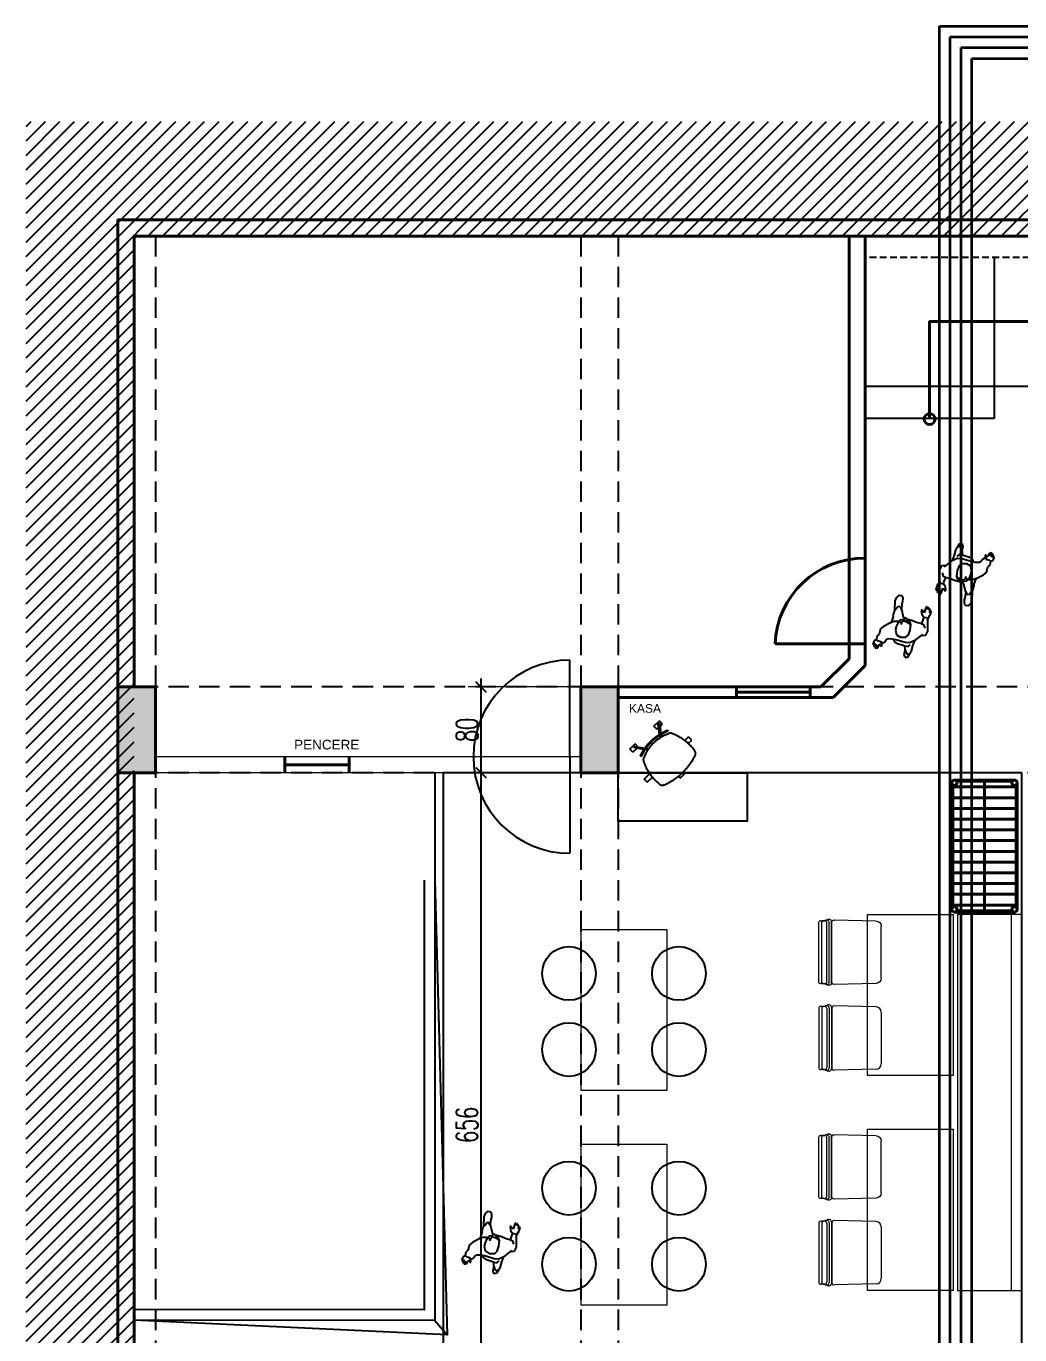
# Model space of a CAD drawing. Header units: millimetres. Extents: x 567392 to 582402, y 4512800 to 4518063.
# Drawn here: x 574276 to 575202, y 4514039 to 4515258 of the extents above; entities that cross this region are included whole.
import ezdxf

# ---------------------------------------------------------------- set-up
doc = ezdxf.new("R2010")
doc.units = ezdxf.units.MM
doc.linetypes.add('DASHED2', pattern=[9.525, 6.35, -3.175])
for name, color, linetype, lineweight in [('1A_GOR_04', 163, 'Continuous', 9), ('A-STRC-01', 2, 'Continuous', 40), ('a_tefris', 1, 'Continuous', 0), ('duvar', 7, 'Continuous', 35), ('Yazi', 95, 'Continuous', 13)]:
    doc.layers.add(name, color=color, linetype=linetype, lineweight=lineweight)
for name, color, linetype in [('a-people', 8, 'Continuous'), ('a_ahsap', 2, 'Continuous'), ('a_dim', 1, 'Continuous'), ('a_furn', 1, 'Continuous'), ('a_p1_d', 1, 'DASHED2'), ('a_p2', 2, 'Continuous'), ('seramik', 251, 'Continuous')]:
    doc.layers.add(name, color=color, linetype=linetype)
doc.styles.add('OLCU', font='SIMPLEX.shx', dxfattribs={"width": 0.65})
doc.styles.get("Standard").update_dxf_attribs({"font": 'Arial.ttf'})
doc.dimstyles.new('OLCU-İC', dxfattribs={"dimtxt": 20, "dimasz": 10, "dimexe": 12, "dimexo": 10, "dimgap": 3, "dimtad": 1, "dimdec": 0, "dimdsep": 46, "dimtxsty": 'OLCU', "dimblk": 'ARCHTICK', "dimcen": 2, "dimdle": 8, "dimclrd": 73, "dimclre": 1, "dimclrt": 1, "dimadec": 0, "dimazin": 0, "dimtfac": 1, "dimtdec": 0, "dimtix": 1, "dimtmove": 2, "dimatfit": 3, "dimldrblk": 'DOT', "dimfxl": 100, "dimfxlon": 1, "dimtvp": 1, "dimtolj": 1, "dimlwd": -1, "dimlwe": 0, "dimarcsym": 0})

# ---------------------------------------------------------------- blocks, each defined once
blk = doc.blocks.new('kevi')
for p, q in [((-178, 456), (-178, 497)), ((-108, 497), (-178, 497)), ((-108, 456), (-108, 497)), ((133, 457), (133, 497)), ((203, 497), (133, 497)), ((203, 456), (203, 497)), ((-147, 456), (-178, 456)), ((-172, 383), (-172, 373)), ((-160, 474), (-108, 403)), ((-95, 406), (-150, 482)), ((-108, 456), (-132, 456)), ((-102, 395), (-88, 375)), ((-75, 378), (-89, 397)), ((89, 397), (75, 378)), ((88, 375), (102, 395)), ((150, 482), (95, 406)), ((108, 403), (160, 474)), ((203, 456), (147, 456)), ((173, 383), (173, 373)), ((-274, 161), (-274, 202)), ((-225, 202), (-274, 202)), ((-229, 161), (-274, 161)), ((229, 169), (229, 202)), ((298, 202), (229, 202)), ((298, 161), (229, 161)), ((298, 161), (298, 202)), ((-22, -22), (-22, 0)), ((47, -22), (47, 2)), ((47, -22), (-22, -22))]:
    blk.add_line(p, q)
for centre, start, end in [((-155, 478), 36, 216), ((155, 478), 324, 144), ((0, 0), 183.6897, 356.3103)]:
    blk.add_arc(centre, 6, start, end)
for points, knots in [([(-172, 345), (-167, 348), (-161, 350), (-146, 357), (-136, 361), (-115, 368), (-105, 371), (-84, 376), (-73, 378), (-52, 382), (-42, 383), (-21, 385), (-10, 385), (10, 385), (21, 385), (42, 383), (52, 382), (73, 378), (84, 376), (105, 371), (115, 368), (136, 361), (146, 357), (161, 350), (167, 348), (172, 345)], [75.567281, 75.567281, 75.567281, 75.567281, 91.61316, 91.61316, 122.150879, 122.150879, 152.688599, 152.688599, 183.226319, 183.226319, 213.764039, 213.764039, 244.301759, 244.301759, 274.839479, 274.839479, 305.377199, 305.377199, 335.914918, 335.914918, 366.452638, 366.452638, 396.990358, 396.990358, 413.036237, 413.036237, 413.036237, 413.036237]), ([(-160, 388), (-164, 386), (-167, 385), (-171, 384), (-171, 384), (-171, 384)], [1151.142401, 1151.142401, 1151.142401, 1151.142401, 1238.020991, 1238.020991, 1250.585428, 1250.585428, 1250.585428, 1250.585428]), ([(-171, 374), (-171, 374), (-170, 374), (-168, 375), (-167, 375), (-165, 376), (-164, 376), (-162, 377), (-161, 377), (-160, 378)], [1.0116, 1.0116, 1.0116, 1.0116, 24.818752, 24.818752, 49.637504, 49.637504, 74.456256, 74.456256, 98.259978, 98.259978, 98.259978, 98.259978]), ([(-114, 402), (-115, 402), (-116, 401), (-119, 401), (-121, 400), (-124, 399), (-126, 399), (-129, 398), (-131, 397), (-134, 396), (-136, 396), (-139, 395), (-140, 395), (-143, 394), (-144, 393), (-146, 393), (-148, 392), (-150, 391), (-151, 391), (-153, 390), (-154, 390), (-155, 390), (-156, 389), (-157, 389), (-158, 389), (-159, 388), (-159, 388), (-160, 388), (-160, 388), (-160, 388)], [88.879831, 88.879831, 88.879831, 88.879831, 92.461945, 92.461945, 97.742446, 97.742446, 103.022947, 103.022947, 108.303448, 108.303448, 113.583949, 113.583949, 118.86445, 118.86445, 124.144951, 124.144951, 129.225954, 129.225954, 134.306957, 134.306957, 139.38796, 139.38796, 144.468963, 144.468963, 149.549966, 149.549966, 154.630969, 154.630969, 158.348703, 158.348703, 158.348703, 158.348703]), ([(-160, 378), (-160, 378), (-160, 378), (-159, 378), (-159, 378), (-158, 379), (-157, 379), (-156, 379), (-155, 380), (-154, 380), (-153, 380), (-151, 381), (-150, 381), (-148, 382), (-146, 383), (-144, 383), (-143, 384), (-140, 385), (-139, 385), (-136, 386), (-134, 386), (-131, 387), (-129, 388), (-126, 389), (-124, 389), (-121, 390), (-119, 391), (-116, 391), (-115, 392), (-114, 392)], [171.237248, 171.237248, 171.237248, 171.237248, 174.954981, 174.954981, 180.035984, 180.035984, 185.116988, 185.116988, 190.197991, 190.197991, 195.278994, 195.278994, 200.359997, 200.359997, 205.441, 205.441, 210.721501, 210.721501, 216.002002, 216.002002, 221.282502, 221.282502, 226.563003, 226.563003, 231.843504, 231.843504, 237.124005, 237.124005, 240.70612, 240.70612, 240.70612, 240.70612]), ([(1, 416), (0, 416), (0, 416), (-10, 416), (-21, 415), (-42, 414), (-52, 413), (-72, 410), (-83, 409), (-100, 405), (-107, 404), (-114, 402)], [116.842304, 116.842304, 116.842304, 116.842304, 117.023657, 117.023657, 146.279571, 146.279571, 175.535486, 175.535486, 204.7914, 204.7914, 226.286948, 226.286948, 226.286948, 226.286948]), ([(-114, 392), (-107, 394), (-100, 395), (-83, 399), (-72, 400), (-52, 403), (-42, 404), (-21, 405), (-10, 406), (0, 406), (0, 406), (1, 406)], [7.763396, 7.763396, 7.763396, 7.763396, 29.256658, 29.256658, 58.513316, 58.513316, 87.769974, 87.769974, 117.026632, 117.026632, 117.207985, 117.207985, 117.207985, 117.207985]), ([(115, 402), (108, 403), (101, 405), (84, 408), (74, 410), (53, 413), (43, 414), (22, 415), (11, 416), (1, 416), (1, 416), (1, 416)], [7.764978, 7.764978, 7.764978, 7.764978, 29.255947, 29.255947, 58.511893, 58.511893, 87.76784, 87.76784, 117.023787, 117.023787, 117.239399, 117.239399, 117.239399, 117.239399]), ([(1, 406), (1, 406), (1, 406), (11, 406), (22, 405), (43, 404), (53, 403), (74, 400), (84, 398), (101, 395), (108, 393), (115, 392)], [116.811151, 116.811151, 116.811151, 116.811151, 117.026764, 117.026764, 146.283455, 146.283455, 175.540146, 175.540146, 204.796837, 204.796837, 226.285516, 226.285516, 226.285516, 226.285516]), ([(161, 387), (161, 387), (161, 387), (160, 388), (160, 388), (159, 388), (158, 388), (157, 389), (156, 389), (155, 390), (154, 390), (152, 391), (151, 391), (149, 392), (147, 392), (145, 393), (144, 393), (141, 394), (140, 395), (137, 396), (135, 396), (132, 397), (130, 397), (127, 398), (125, 399), (122, 400), (120, 400), (117, 401), (116, 401), (115, 402)], [6.444417, 6.444417, 6.444417, 6.444417, 10.161936, 10.161936, 15.242905, 15.242905, 20.323873, 20.323873, 25.404841, 25.404841, 30.485809, 30.485809, 35.566777, 35.566777, 40.647746, 40.647746, 45.931957, 45.931957, 51.216168, 51.216168, 56.500379, 56.500379, 61.78459, 61.78459, 67.068801, 67.068801, 72.353012, 72.353012, 75.93865, 75.93865, 75.93865, 75.93865]), ([(115, 392), (115, 391), (116, 391), (119, 391), (120, 390), (123, 389), (125, 389), (128, 388), (130, 388), (133, 387), (135, 386), (137, 385), (139, 385), (142, 384), (143, 384), (145, 383), (147, 382), (149, 382), (150, 381), (152, 381), (153, 380), (154, 380), (155, 380), (157, 379), (157, 379), (159, 378), (159, 378), (160, 378), (161, 378), (161, 377), (161, 377), (161, 377)], [80.848571, 80.848571, 80.848571, 80.848571, 82.967045, 82.967045, 87.989539, 87.989539, 93.012033, 93.012033, 98.034528, 98.034528, 103.057022, 103.057022, 108.079516, 108.079516, 113.102011, 113.102011, 118.124505, 118.124505, 122.943684, 122.943684, 127.762863, 127.762863, 132.582043, 132.582043, 137.401222, 137.401222, 142.220401, 142.220401, 147.039581, 147.039581, 150.245614, 150.245614, 150.245614, 150.245614]), ([(173, 383), (172, 384), (170, 384), (167, 385), (164, 386), (161, 387)], [143.616131, 143.616131, 143.616131, 143.616131, 174.576324, 174.576324, 243.335387, 243.335387, 243.335387, 243.335387]), ([(161, 377), (162, 377), (163, 377), (165, 376), (166, 376), (168, 375), (169, 374), (171, 374), (172, 373), (173, 373)], [1.015082, 1.015082, 1.015082, 1.015082, 24.819071, 24.819071, 49.638141, 49.638141, 74.457212, 74.457212, 98.264635, 98.264635, 98.264635, 98.264635]), ([(-226, 66), (-227, 73), (-227, 80), (-229, 95), (-229, 102), (-230, 117), (-230, 124), (-230, 138), (-230, 146), (-229, 161), (-229, 168), (-227, 183), (-226, 190), (-224, 205), (-223, 213), (-220, 227), (-218, 235), (-214, 250), (-212, 257), (-208, 272), (-205, 279), (-200, 293), (-197, 301), (-191, 315), (-188, 322), (-183, 331), (-182, 334), (-181, 336)], [633.717991, 633.717991, 633.717991, 633.717991, 654.079409, 654.079409, 675.858862, 675.858862, 697.638314, 697.638314, 719.417767, 719.417767, 741.197219, 741.197219, 762.976672, 762.976672, 784.756125, 784.756125, 806.535577, 806.535577, 828.31503, 828.31503, 850.094482, 850.094482, 871.873935, 871.873935, 893.653388, 893.653388, 901.873332, 901.873332, 901.873332, 901.873332]), ([(-181, 336), (-180, 337), (-180, 338), (-179, 340), (-178, 341), (-176, 342), (-175, 343), (-173, 344), (-173, 345), (-172, 345)], [69.451308, 69.451308, 69.451308, 69.451308, 71.690874, 71.690874, 75.457127, 75.457127, 79.241493, 79.241493, 81.858332, 81.858332, 81.858332, 81.858332]), ([(172, 345), (173, 345), (173, 344), (175, 343), (176, 342), (178, 341), (179, 340), (180, 338), (180, 337), (181, 336)], [99.318002, 99.318002, 99.318002, 99.318002, 101.934842, 101.934842, 105.719207, 105.719207, 109.48546, 109.48546, 111.725026, 111.725026, 111.725026, 111.725026]), ([(181, 336), (182, 334), (183, 331), (188, 322), (191, 315), (197, 301), (200, 293), (205, 279), (208, 272), (212, 257), (214, 250), (218, 235), (220, 227), (223, 213), (224, 205), (226, 190), (227, 183), (229, 168), (229, 161), (230, 146), (230, 138), (230, 124), (230, 117), (229, 102), (229, 95), (227, 80), (227, 73), (226, 66)], [493.403297, 493.403297, 493.403297, 493.403297, 501.623241, 501.623241, 523.402693, 523.402693, 545.182146, 545.182146, 566.961599, 566.961599, 588.741051, 588.741051, 610.520504, 610.520504, 632.299956, 632.299956, 654.079409, 654.079409, 675.858862, 675.858862, 697.638314, 697.638314, 719.417767, 719.417767, 741.197219, 741.197219, 761.558637, 761.558637, 761.558637, 761.558637]), ([(-200, 34), (-200, 35), (-201, 35), (-202, 36), (-204, 36), (-206, 37), (-207, 38), (-209, 40), (-210, 40), (-212, 42), (-213, 43), (-215, 45), (-216, 46), (-218, 48), (-218, 49), (-220, 51), (-221, 52), (-222, 54), (-222, 55), (-223, 58), (-224, 59), (-225, 62), (-225, 63), (-225, 65), (-225, 66), (-226, 66)], [73.849116, 73.849116, 73.849116, 73.849116, 75.541071, 75.541071, 79.325983, 79.325983, 83.110896, 83.110896, 86.895809, 86.895809, 90.680722, 90.680722, 94.453348, 94.453348, 98.225975, 98.225975, 101.998601, 101.998601, 105.771228, 105.771228, 109.543854, 109.543854, 113.316481, 113.316481, 115.18629, 115.18629, 115.18629, 115.18629]), ([(200, 34), (194, 32), (188, 30), (173, 25), (163, 23), (143, 17), (133, 15), (113, 11), (103, 9), (83, 6), (72, 4), (52, 2), (42, 1), (21, 0), (10, 0), (-10, 0), (-21, 0), (-42, 1), (-52, 2), (-72, 4), (-83, 6), (-103, 9), (-113, 11), (-133, 15), (-143, 17), (-163, 23), (-173, 25), (-188, 30), (-194, 32), (-200, 34)], [41.101419, 41.101419, 41.101419, 41.101419, 59.08299, 59.08299, 88.624486, 88.624486, 118.165981, 118.165981, 147.707476, 147.707476, 177.248971, 177.248971, 206.790466, 206.790466, 236.331962, 236.331962, 265.873457, 265.873457, 295.414952, 295.414952, 324.956447, 324.956447, 354.497942, 354.497942, 384.039438, 384.039438, 413.580933, 413.580933, 431.562504, 431.562504, 431.562504, 431.562504]), ([(226, 66), (225, 66), (225, 65), (225, 63), (225, 62), (224, 59), (223, 58), (222, 55), (222, 54), (221, 52), (220, 51), (218, 49), (218, 48), (216, 46), (215, 45), (213, 43), (212, 42), (210, 40), (209, 40), (207, 38), (206, 37), (204, 36), (202, 36), (201, 35), (200, 35), (200, 34)], [5.675444, 5.675444, 5.675444, 5.675444, 7.545253, 7.545253, 11.31788, 11.31788, 15.090506, 15.090506, 18.863133, 18.863133, 22.63576, 22.63576, 26.408386, 26.408386, 30.181013, 30.181013, 33.965925, 33.965925, 37.750838, 37.750838, 41.535751, 41.535751, 45.320664, 45.320664, 47.012618, 47.012618, 47.012618, 47.012618])]:
    blk.add_open_spline(points, degree=3, knots=knots)
for points in [[(-171, 384), (-172, 384), (-172, 383), (-172, 383)], [(-172, 373), (-172, 373), (-172, 374), (-171, 374)], [(173, 383), (173, 383), (173, 383), (173, 383)], [(173, 373), (173, 373), (173, 373), (173, 373)]]:
    blk.add_open_spline(points, degree=3)
blk = doc.blocks.new('A$C1CF9497D')
for p, q in [((-61.4, 97), (-61.4, 99)), ((-59.9, 101.4), (-59.9, 103.1)), ((-58.6, 107), (-58.6, 112.7)), ((-58.6, 105.6), (-58.6, 107)), ((54.9, 116.7), (-54.6, 116.7)), ((54.9, 111), (-54.6, 111)), ((54.9, 101.6), (-54.6, 101.6)), ((58.9, 107), (58.9, 112.7)), ((58.9, 105.6), (58.9, 107)), ((60.2, 101.4), (60.2, 103.1)), ((61.7, 97), (61.7, 99)), ((-58.1, 9.8), (-60, 88.1)), ((57.7, 93), (-57.4, 93)), ((56, 92.1), (-56, 92.1)), ((56.2, 97.4), (-55.9, 97.4)), ((58.1, 9.8), (60, 88.1)), ((48.1, 0), (-48.1, 0))]:
    blk.add_line(p, q)
for centre, radius, start, end in [((-57.4, 99), 4, 128.8737, 180), ((-55.9, 103.1), 4, 131.6708, 180), ((-55.9, 101.4), 4, 180, 270), ((-54.6, 112.7), 4, 90, 180), ((-54.6, 107), 4, 90, 180), ((-54.6, 105.6), 4, 180, 270), ((54.9, 112.7), 4, 0, 90), ((54.9, 107), 4, 0, 90), ((54.9, 105.6), 4, 270, 0), ((56.2, 101.4), 4, 270, 0), ((56.2, 103.1), 4, 0, 48.3292), ((57.7, 99), 4, 0, 51.1263), ((-57.4, 97), 4, 180, 270), ((-56, 88.1), 4, 90, 180), ((56, 88.1), 4, 0, 90), ((57.7, 97), 4, 270, 0), ((-48.1, 10), 10, 181.3627, 270), ((48.1, 10), 10, 270, 358.6373)]:
    blk.add_arc(centre, radius, start, end)
blk = doc.blocks.new('A$C4245411F')
for p, q in [((48.8, 12.4), (47, 11.2)), ((50.7, 12), (48.8, 12.4)), ((45.1, 0.6), (44.2, -4.7)), ((45.3, 5.4), (45.1, 0.6)), ((46.6, 8.5), (45.3, 5.4)), ((47, 11.2), (46.2, 8.3)), ((48.6, 9.7), (46.6, 8.5)), ((49.3, 2.2), (47.7, 0.1)), ((50.3, 7.8), (48.6, 9.7)), ((52.3, 2.2), (49.3, 2.2)), ((51.8, 5.3), (50.3, 7.8)), ((51.5, 10.4), (50.7, 12)), ((51.4, 6.4), (51.5, 10.4)), ((52.6, 2.2), (51.8, 5.3)), ((55.1, 1.7), (52.3, 2.2)), ((58.8, 1.6), (55.1, 1.7)), ((62.5, 0.5), (58.8, 1.6)), ((64.3, -1.6), (62.5, 0.5)), ((70.6, 0.5), (69.1, -1.1)), ((71.8, 2.7), (70.6, 0.5)), ((73.2, 3.7), (71.8, 2.7)), ((74, 7), (73.2, 6.7)), ((73.2, 6.7), (73.5, 5.2)), ((75.1, 3.2), (73.2, 3.7)), ((73.5, 5.2), (75.1, 3.2)), ((75, 5.9), (74, 7)), ((75.9, 6.1), (75, 5.9)), ((75.1, 3.1), (77.3, 3)), ((76.6, 9.3), (75.9, 6.1)), ((77.4, 9.3), (76.6, 9.3)), ((77.3, 3), (79.3, 2.2)), ((77.7, 7), (77.4, 9.3)), ((78.3, 10.2), (77.7, 7)), ((79.1, 9.8), (78.3, 10.2)), ((79.2, 6.5), (79.1, 9.8)), ((80, 9), (79.2, 6.5)), ((79.5, 2.2), (81.1, 3.4)), ((79.8, -1.3), (79.5, 2.2)), ((80.7, 8.5), (80, 9)), ((80.4, 5.6), (80.7, 8.5)), ((81.5, 7), (80.4, 5.6)), ((81.1, 3.4), (82.1, 6.4)), ((82.1, 6.4), (81.5, 7)), ((35.5, -11.7), (34.4, -15.7)), ((38.5, -10.7), (35.5, -11.7)), ((43.2, -5.8), (38.2, -11.8)), ((38.2, -11.8), (38.5, -10.7)), ((48.4, -1.7), (43.2, -5.8)), ((52.7, -1.1), (48.4, -1.7)), ((51.3, -8.4), (50.7, -13.1)), ((53.1, -5.8), (51.3, -8.4)), ((60.7, -1.8), (52.7, -1.1)), ((58.1, -4.8), (53.1, -5.8)), ((62.2, -6.3), (58.1, -4.8)), ((65.5, -1.8), (60.7, -1.8)), ((64, -10.3), (62.2, -6.3)), ((64, -13.6), (64, -10.3)), ((69.1, -1.1), (65.5, -1.8)), ((70.6, -15.6), (75.6, -11.4)), ((75.6, -11.4), (77.8, -8.7)), ((77.8, -8.7), (78.1, -3.5)), ((78.1, -3.5), (79.8, -1.3)), ((34.4, -15.7), (35.7, -21.9)), ((35.7, -21.9), (36.8, -26.7)), ((39.5, -20.8), (37.7, -17.9)), ((41.8, -21.3), (39.5, -20.8)), ((41, -26), (41.6, -21.3)), ((41.6, -21.3), (45.5, -21.3)), ((45.5, -21.3), (50.3, -22.1)), ((50.3, -22.1), (55.8, -22.6)), ((50.7, -13.1), (51.2, -18.3)), ((52.1, -18.7), (51.2, -17.2)), ((51.2, -18.3), (52.7, -20.9)), ((54, -19.5), (52.1, -18.7)), ((52.7, -20.9), (55, -21.5)), ((56.2, -20.2), (54, -19.5)), ((55, -21.5), (55.9, -21.8)), ((55.9, -21.8), (56.5, -23.2)), ((57.7, -20.6), (56.2, -20.2)), ((56.5, -23.2), (57.4, -23.7)), ((57.4, -23.7), (58.1, -23)), ((58.9, -20.2), (57.7, -20.6)), ((58.1, -23), (58.5, -21.7)), ((58.5, -21.7), (61.6, -20.4)), ((58.5, -23.2), (59.1, -23.4)), ((59.6, -18.7), (58.9, -20.2)), ((59.1, -23.4), (60.4, -26.4)), ((59.9, -16.4), (59.6, -18.7)), ((60, -18), (59.9, -16.4)), ((60.7, -18.7), (60, -18)), ((61.9, -18.6), (60.7, -18.7)), ((61.6, -20.4), (63.3, -17.2)), ((63.2, -16.8), (61.9, -18.6)), ((63.2, -18.7), (66.9, -18)), ((63.3, -17.2), (64, -13.6)), ((66.9, -18), (70.6, -15.6)), ((68.8, -22), (68.9, -20.8)), ((69.2, -23.2), (68.8, -22)), ((68.9, -20.8), (69.5, -16.5)), ((68.9, -27.1), (69.2, -23.2)), ((35.5, -30.4), (34.8, -33.8)), ((34.8, -33.8), (35.7, -34.6)), ((36.8, -26.7), (35.5, -30.4)), ((35.7, -34.6), (36.2, -32.8)), ((36.2, -32.8), (36.4, -35.7)), ((36.4, -35.7), (37.4, -36)), ((36.7, -26.3), (38.1, -27.4)), ((37.4, -36), (37.5, -35)), ((37.5, -35), (37.8, -37.1)), ((38.1, -27.4), (40.4, -27.5)), ((38.9, -37.4), (39.3, -35.6)), ((39.3, -35.6), (39.7, -37.5)), ((40.5, -37.5), (41.2, -31.5)), ((40.8, -27.5), (41, -26)), ((43.2, -29.8), (40.8, -27.5)), ((41.2, -31.5), (42.1, -32.3)), ((42.1, -32.3), (43.4, -33.9)), ((44.4, -33.3), (43.2, -29.8)), ((43.4, -33.9), (44.4, -33.3)), ((60.4, -26.4), (61.9, -29.8)), ((61.9, -29.8), (63.6, -31.6)), ((63.3, -34.9), (62.8, -31.3)), ((63.2, -37.9), (63.3, -34.9)), ((63.6, -31.6), (64.8, -32.7)), ((64.8, -32.7), (66.5, -32)), ((66.5, -32), (67.4, -29.7)), ((67.4, -29.7), (68.9, -27.1)), ((68.4, -28.5), (69.9, -37.2)), ((37.8, -37.1), (38.9, -37.4)), ((39.7, -37.5), (40.5, -37.5)), ((63.6, -40.7), (63.2, -37.9)), ((64.8, -43), (63.6, -40.7)), ((67.3, -43), (64.8, -43)), ((69.2, -40.4), (67.3, -43)), ((69.9, -37.2), (69.2, -40.4))]:
    blk.add_line(p, q)
blk = doc.blocks.new('A$C4F4F55BA')
at = {"color": 149, "ltscale": 5}
for p, q in [((-60, 114), (-1, 114)), ((-30.5, -1.5), (-30.5, 119.5)), ((-60, 104), (-1, 104)), ((-60, 94), (-1, 94)), ((-60, 84), (-1, 84)), ((-60, 74), (-1, 74)), ((-60, 64), (-1, 64)), ((-60, 54), (-1, 54)), ((-60, 44), (-1, 44)), ((-60, 34), (-1, 34)), ((-60, 24), (-1, 24)), ((-60, 14), (-1, 14)), ((-60, 4), (-1, 4)), ((-60, 4), (-1, 4))]:
    blk.add_line(p, q, dxfattribs=at)
at = {"layer": 'A-STRC-01'}
for p, q in [((-61, 118), (-61, 0)), ((-60, 116), (-60, 2)), ((-58.5, 120.5), (-2.5, 120.5)), ((-56.5, 119.5), (-4.5, 119.5)), ((-4.5, 119.5), (-56.5, 119.5)), ((-1, 116), (-1, 2)), ((0, 118), (0, 0)), ((-2.5, -2.5), (-58.5, -2.5)), ((-4.5, -1.5), (-56.5, -1.5))]:
    blk.add_line(p, q, dxfattribs=at)
for centre in [(-58.5, 118), (-2.5, 118), (-58.5, 0), (-2.5, 0)]:
    blk.add_circle(centre, 2.5, dxfattribs=at)
blk = doc.blocks.new('_ArchTick')
at = {"const_width": 0.15}
blk.add_lwpolyline([(-0.5, -0.5), (0.5, 0.5)], dxfattribs=at)
blk = doc.blocks.new('*D76')
at = {"layer": 'a_dim', "color": 73, "transparency": 16777216}
blk.add_line((574699.8, 4513898.5), (574699.8, 4514570.5), dxfattribs=at)
at = {"layer": 'a_dim', "color": 1, "lineweight": 0, "transparency": 16777216}
for p, q in [((574782.7, 4514562.5), (574687.8, 4514562.5)), ((574782.7, 4513906.5), (574687.8, 4513906.5))]:
    blk.add_line(p, q, dxfattribs=at)
at = {"layer": 'Defpoints', "color": 0, "transparency": 16777216}
for p in [(574699.8, 4514562.5), (574792.7, 4514562.5), (574792.7, 4513906.5)]:
    blk.add_point(p, dxfattribs=at)
at = {"layer": 'a_dim', "color": 73, "transparency": 16777216, "xscale": 10, "yscale": 10, "zscale": 10}
for p, rotation in [((574699.8, 4514562.5), 90), ((574699.8, 4513906.5), 270)]:
    blk.add_blockref('_ArchTick', p, dxfattribs=dict(at, rotation=rotation))
at = {"layer": 'a_dim', "color": 3, "transparency": 16777216, "insert": (574686.8, 4514234.5), "char_height": 20, "attachment_point": 5, "rotation": 90, "style": 'OLCU'}
blk.add_mtext('\\A1;656', dxfattribs=at)
blk = doc.blocks.new('_Dot')
at = {"color": 0, "linetype": 'ByBlock', "lineweight": -2}
blk.add_line((-0.5, 0), (-1, 0), dxfattribs=at)
at = {"color": 0, "linetype": 'ByBlock', "const_width": 0.5}
blk.add_lwpolyline([(-0.25, 0, 1), (0.25, 0, 1)], format="xyb", close=True, dxfattribs=at)
blk = doc.blocks.new('*D77')
at = {"layer": 'a_dim', "color": 1, "lineweight": 0, "transparency": 16777216}
for p, q in [((574782.7, 4514642.5), (574687.8, 4514642.5)), ((574782.7, 4514562.5), (574687.8, 4514562.5))]:
    blk.add_line(p, q, dxfattribs=at)
at = {"layer": 'a_dim', "color": 73, "transparency": 16777216}
blk.add_line((574699.8, 4514554.5), (574699.8, 4514650.5), dxfattribs=at)
at = {"layer": 'Defpoints', "color": 0, "transparency": 16777216}
for p in [(574699.8, 4514642.5), (574792.7, 4514642.5), (574792.7, 4514562.5)]:
    blk.add_point(p, dxfattribs=at)
at = {"layer": 'a_dim', "color": 73, "transparency": 16777216, "xscale": 10, "yscale": 10, "zscale": 10}
for p, rotation in [((574699.8, 4514642.5), 90), ((574699.8, 4514562.5), 270)]:
    blk.add_blockref('_ArchTick', p, dxfattribs=dict(at, rotation=rotation))
at = {"layer": 'a_dim', "color": 3, "transparency": 16777216, "insert": (574686.8, 4514602.5), "char_height": 20, "attachment_point": 5, "rotation": 90, "style": 'OLCU'}
blk.add_mtext('\\A1;80', dxfattribs=at)
blk = doc.blocks.new('KOLONS')
at = {"layer": 'A-STRC-01'}
h = blk.add_hatch(color=256, dxfattribs=at)
h.dxf.hatch_style = 1
h.paths.add_polyline_path([(-2495, 1276), (-2530, 1276), (-2530, 1356), (-2495, 1356)])
h = blk.add_hatch(color=256, dxfattribs=at)
h.dxf.hatch_style = 1
h.paths.add_polyline_path([(-2064, 1276), (-2099, 1276), (-2099, 1356), (-2064, 1356)])
at = {"layer": 'A-STRC-01', "color": 3}
for points in [[(-2495, 1276), (-2530, 1276), (-2530, 1356), (-2495, 1356)], [(-2064, 1276), (-2099, 1276), (-2099, 1356), (-2064, 1356)]]:
    blk.add_lwpolyline(points, close=True, dxfattribs=at)

msp = doc.modelspace()

# ---------------------------------------------------------------- hatches: boundary and pattern name
h = msp.add_hatch()
h.set_pattern_fill('ANSI31', color=256, scale=3, angle=-63.731463)
h.set_pattern_definition([(45, (571410.925, 4512555.281), (-6.735192, 6.735192), [])])
h.paths.add_polyline_path([(574376.734, 4512976.516), (574376.567, 4515062.52), (575616.65, 4515062.52), (575619.65, 4514612.52), (576480.891, 4514612.52), (576478.65, 4514812.52), (576896.65, 4514812.52), (576896.65, 4515169.134), (574276.165, 4515169.134), (574276.165, 4512976.516)])

# ---------------------------------------------------------------- linework, layer by layer
at = {"layer": '1A_GOR_04'}
for points in [[(574782.65, 4514577.52), (574396.65, 4514577.52)], [(574792.65, 4514577.52), (574782.65, 4514577.52)], [(574693.909, 4514562.52), (574396.65, 4514562.52)], [(574792.65, 4514562.52), (574782.65, 4514562.52)]]:
    msp.add_lwpolyline(points, dxfattribs=at)
at = {"layer": 'A-STRC-01'}
for points in [[(574361.65, 4513366.52), (574361.65, 4515077.52), (576891.65, 4515077.52), (576891.65, 4513366.52)], [(576876.65, 4514642.52), (576876.65, 4515062.52), (574376.65, 4515062.52), (574376.65, 4514642.52)], [(575016.437, 4514642.52), (575042.65, 4514668.734), (575042.65, 4515062.52)], [(575057.65, 4514662.52), (575057.65, 4515062.52)], [(575117.65, 4514892.52), (575117.65, 4514982.82), (575297.65, 4514982.82)], [(574973.65, 4514682.52), (575057.65, 4514682.52)], [(575057.65, 4514662.52), (575027.65, 4514632.52)], [(574827.65, 4514642.52), (575016.437, 4514642.52)], [(574937.65, 4514642.52), (574937.65, 4514632.52)], [(575006.437, 4514642.52), (575006.437, 4514632.52)], [(574827.65, 4514632.52), (575027.65, 4514632.52)], [(575006.437, 4514637.52), (574937.65, 4514637.52)], [(574516.941, 4514577.52), (574516.941, 4514562.52)], [(574576.941, 4514570.02), (574516.941, 4514570.02)], [(574576.941, 4514577.52), (574576.941, 4514562.52)], [(574376.65, 4514562.52), (574376.65, 4513906.52)]]:
    msp.add_lwpolyline(points, dxfattribs=at)
msp.add_circle((575117.65, 4514892.04), 5.056, dxfattribs=at)
msp.add_arc((575057.077, 4514679.023), 83.5, 89.606324, 177.599314, dxfattribs=at)
at = {"layer": 'a_ahsap'}
for points in [[(574656.941, 4514562.339), (574656.941, 4514052.339), (574376.65, 4514052.52)], [(574656.941, 4514462.339), (574668.186, 4514039.076), (574376.65, 4514052.52)], [(574646.941, 4514462.339), (574646.941, 4514062.346), (574376.657, 4514062.52)], [(574656.941, 4514052.339), (574668.186, 4514039.076)]]:
    msp.add_lwpolyline(points, dxfattribs=at)
at = {"layer": 'a_furn'}
for centre in [(574781.72, 4514375.567), (574884.16, 4514375.567), (574781.72, 4514304.7), (574884.16, 4514304.7), (574781.72, 4514175.567), (574884.16, 4514175.567), (574781.72, 4514104.7), (574884.16, 4514104.7)]:
    msp.add_circle(centre, 25, dxfattribs=at)
at = {"layer": 'a_p1_d', "ltscale": 3}
for points in [[(574396.65, 4515062.52), (574396.65, 4513326.52)], [(574792.65, 4515062.52), (574792.65, 4513366.52)], [(574827.65, 4515062.52), (574827.65, 4513366.52)], [(576856.65, 4514642.52), (574361.65, 4514642.52)], [(576856.65, 4514562.52), (574396.65, 4514562.52)]]:
    msp.add_lwpolyline(points, dxfattribs=at)
at = {"layer": 'a_p1_d'}
msp.add_lwpolyline([(575477.65, 4515042.52), (575057.65, 4515042.52)], dxfattribs=at)
at = {"layer": 'a_p2'}
for points in [[(575177.65, 4515042.52), (575177.65, 4514892.52)], [(575177.65, 4514922.52), (575057.65, 4514922.52)], [(575267.65, 4514922.52), (575177.65, 4514922.52)], [(575177.65, 4514892.52), (575057.65, 4514892.52)], [(574782.65, 4514577.52), (574782.65, 4514667.52)], [(574782.65, 4514577.52), (574782.65, 4514487.52)]]:
    msp.add_lwpolyline(points, dxfattribs=at)
msp.add_lwpolyline([(574827.65, 4514517.52), (574827.65, 4514562.52), (574947.65, 4514562.52), (574947.65, 4514517.52)], close=True, dxfattribs=at)
for start, end in [(90, 180), (180, 270)]:
    msp.add_arc((574782.65, 4514577.52), 90, start, end, dxfattribs=at)
at = {"layer": 'a_tefris'}
for points in [[(575059.65, 4514430.381), (575139.65, 4514430.381), (575139.65, 4514280.381), (575059.65, 4514280.381)], [(575193.65, 4514080.381), (575203.65, 4514080.381), (575203.65, 4514430.381), (575193.65, 4514430.381)], [(574792.94, 4514416.52), (574872.94, 4514416.52), (574872.94, 4514266.52), (574792.94, 4514266.52)], [(575059.65, 4514230.381), (575139.65, 4514230.381), (575139.65, 4514080.381), (575059.65, 4514080.381)], [(574792.94, 4514216.52), (574872.94, 4514216.52), (574872.94, 4514066.52), (574792.94, 4514066.52)]]:
    msp.add_lwpolyline(points, close=True, dxfattribs=at)
msp.add_lwpolyline([(575193.65, 4514430.381), (575143.65, 4514430.381), (575143.65, 4514080.381), (575193.65, 4514080.381)], dxfattribs=at)
at = {"layer": 'duvar', "color": 200}
for points in [[(575126.923, 4515258.028), (577752.591, 4515258.028), (577752.591, 4512799.864), (575126.923, 4512799.864)], [(575136.923, 4515248.028), (577742.591, 4515248.028), (577742.591, 4512809.864), (575136.923, 4512809.864)], [(575146.923, 4515238.028), (577732.591, 4515238.028), (577732.591, 4512819.864), (575146.923, 4512819.864)], [(575156.923, 4515228.028), (577722.591, 4515228.028), (577722.591, 4512829.864), (575156.923, 4512829.864)]]:
    msp.add_lwpolyline(points, close=True, dxfattribs=at)
at = {"layer": 'seramik'}
msp.add_lwpolyline([(575203.65, 4514562.52), (574664.441, 4514562.52), (574664.441, 4513871.52), (575203.65, 4513871.52)], close=True, dxfattribs=at)

# ---------------------------------------------------------------- block references
at = {"layer": 'a-people'}
for p, rotation in [((575096.365, 4514774.032), 347.9178316584888), ((575146.247, 4514671.96), 167.9178316586183), ((574763.288, 4514097.974), 167.9178316586183)]:
    msp.add_blockref('A$C4245411F', p, dxfattribs=dict(at, rotation=rotation))
at = {"layer": 'A-STRC-01'}
msp.add_blockref('KOLONS', (576891.65, 4513286.52), dxfattribs=at)
at = {"layer": 'A-STRC-01', "rotation": 359.999999998457}
msp.add_blockref('A$C4F4F55BA', (575199.21, 4514435.299), dxfattribs=at)
at = {"layer": 'a_furn', "xscale": -0.1000000000003638, "yscale": 0.1000000000003638, "zscale": 0.1000000000003638, "rotation": 43.45796353067681}
msp.add_blockref('kevi', (574887.212, 4514562.48), dxfattribs=at)
at = {"layer": 'a_tefris', "yscale": 0.4999999999999998, "zscale": 0.4999999999999998}
for p, xscale, rotation in [((575072.65, 4514395.381), -0.4999999999999998, 89.99999999937202), ((575072.65, 4514315.381), 0.4999999999999998, 90.00000000020245), ((575072.65, 4514195.381), -0.4999999999999998, 89.99999999937202), ((575072.65, 4514115.381), 0.4999999999999998, 90.00000000020245)]:
    msp.add_blockref('A$C1CF9497D', p, dxfattribs=dict(at, xscale=xscale, rotation=rotation))

# ---------------------------------------------------------------- texts
at = {"layer": 'Yazi', "attachment_point": 1}
for s, insert, char_height in [('KASA', (574837.611, 4514626.47), 8), ('PENCERE', (574525.732, 4514593.247), 9)]:
    msp.add_mtext_dynamic_manual_height_columns(s, width=48.3995, gutter_width=12.5, heights=[0], dxfattribs=dict(at, insert=insert, char_height=char_height))

# ---------------------------------------------------------------- dimensions: what is measured, and where the dimension line sits
at = {"layer": 'a_dim'}
for base, p1, p2, picture, middle in [((574699.805, 4514642.52), (574792.65, 4514562.52), (574792.65, 4514642.52), '*D77', (574686.805, 4514602.52)), ((574699.805, 4514562.52), (574792.65, 4513906.52), (574792.65, 4514562.52), '*D76', (574686.805, 4514234.52))]:
    dim = msp.add_linear_dim(base=base, p1=p1, p2=p2, angle=90, dimstyle='OLCU-İC', override={"dimclrt": 3}, dxfattribs=at)
    dim.commit()
    dim.dimension.update_dxf_attribs({"geometry": picture, "text_midpoint": middle})

doc.saveas('drawing.dxf')
